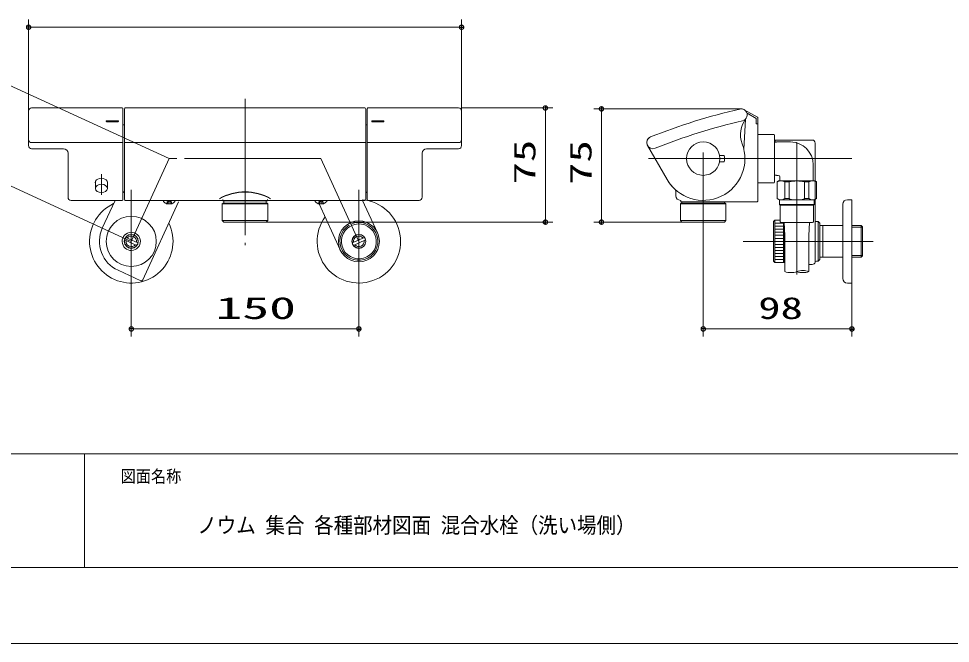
# Model space of a CAD drawing. Units: millimetres on the paper, scale 1:5. Extents: x -305 to 305, y -152 to 152.
# Drawn here: x -209.7 to -86.9, y -148.5 to -66.1 of the extents above; entities that cross this region are included whole.
import ezdxf
from ezdxf.enums import TextEntityAlignment as Align

# ---------------------------------------------------------------- set-up
doc = ezdxf.new("R2010")
doc.units = ezdxf.units.MM
doc.linetypes.add('LONG_CHAIN', pattern=[21, 18, -1, 1, -1])
for name, color, linetype, lineweight in [('0-1_RV', 7, 'Continuous', 9), ('0-2_0', 7, 'Continuous', 9), ('0-3_DEFPOINTS', 7, 'Continuous', 9), ('0-4_1図面枠', 7, 'Continuous', 9), ('0-5_図面枠', 3, 'Continuous', 9)]:
    doc.layers.add(name, color=color, linetype=linetype, lineweight=lineweight)
doc.styles.add('ＭＳ ゴシック', font='')
doc.styles.get('ＭＳ ゴシック').set_extended_font_data('MS Gothic')

# ---------------------------------------------------------------- blocks, each defined once
blk = doc.blocks.new('_DOTSMALL')
at = {"layer": '0-2_0'}
for p, q in [((0.0746, 0.1), (-0.0746, 0.1)), ((0.1223, -0.0248), (-0.1223, -0.0248))]:
    blk.add_line(p, q, dxfattribs=at)
for points in [[(0.125, 0), (0.124, 0.0157), (0.1211, 0.0311), (0.1162, 0.046), (0.1095, 0.0602), (0.1011, 0.0735), (0.0911, 0.0856), (0.0797, 0.0963), (0.067, 0.1055), (0.0532, 0.1131), (0.0386, 0.1189), (0.0234, 0.1228), (0.0078, 0.1248), (-0.0078, 0.1248), (-0.0234, 0.1228), (-0.0386, 0.1189), (-0.0532, 0.1131), (-0.067, 0.1055), (-0.0797, 0.0963), (-0.0911, 0.0856), (-0.1011, 0.0735), (-0.1095, 0.0602), (-0.1162, 0.046), (-0.1211, 0.0311), (-0.124, 0.0157), (-0.125, 0), (0, 0)], [(-0.125, 0), (-0.124, -0.0157), (-0.1211, -0.0311), (-0.1162, -0.046), (-0.1095, -0.0602), (-0.1011, -0.0735), (-0.0911, -0.0856), (-0.0797, -0.0963), (-0.067, -0.1055), (-0.0532, -0.1131), (-0.0386, -0.1189), (-0.0234, -0.1228), (-0.0078, -0.1248), (0.0078, -0.1248), (0.0234, -0.1228), (0.0386, -0.1189), (0.0532, -0.1131), (0.067, -0.1055), (0.0797, -0.0963), (0.0911, -0.0856), (0.1011, -0.0735), (0.1095, -0.0602), (0.1162, -0.046), (0.1211, -0.0311), (0.124, -0.0157), (0.125, 0), (0, 0)]]:
    blk.add_lwpolyline(points, close=True, dxfattribs=at)

msp = doc.modelspace()

# ---------------------------------------------------------------- linework, layer by layer
at = {"layer": '0-1_RV'}
for p, q in [((-208.407, -78.281), (-208.407, -66.231)), ((-151.327, -78.281), (-151.327, -66.231)), ((-208.407, -67.231), (-151.327, -67.231)), ((-189.866, -84.568), (-212.034, -74.407)), ((-208.407, -78.281), (-208.407, -82.853)), ((-208.007, -77.881), (-196.067, -77.881)), ((-195.967, -77.981), (-195.967, -89.968)), ((-195.767, -77.981), (-195.767, -89.968)), ((-195.667, -77.881), (-164.067, -77.881)), ((-163.967, -77.981), (-163.967, -89.968)), ((-163.767, -77.981), (-163.767, -89.968)), ((-151.727, -77.881), (-163.667, -77.881)), ((-151.327, -77.881), (-139.273, -77.881)), ((-151.327, -78.281), (-151.327, -82.853)), ((-140.273, -77.881), (-140.273, -92.941)), ((-114.467, -77.999), (-133.882, -77.999)), ((-132.882, -92.942), (-132.882, -77.999)), ((-112.317, -79.117), (-114.066, -78.107)), ((-198.167, -79.62), (-198.167, -79.66)), ((-198.127, -79.58), (-196.607, -79.58)), ((-198.127, -79.7), (-196.607, -79.7)), ((-196.567, -79.62), (-196.567, -79.66)), ((-163.167, -79.62), (-163.167, -79.66)), ((-161.607, -79.58), (-163.127, -79.58)), ((-161.607, -79.7), (-163.127, -79.7)), ((-161.567, -79.62), (-161.567, -79.66)), ((-114.099, -83.37), (-113.896, -79.37)), ((-112.267, -87.768), (-112.267, -79.203)), ((-112.467, -79.968), (-112.267, -79.968)), ((-110.167, -81.368), (-112.267, -81.368)), ((-110.067, -87.668), (-110.067, -81.468)), ((-110.067, -82.118), (-105.106, -82.118)), ((-109.967, -82.398), (-109.967, -82.118)), ((-105.106, -82.118), (-105.127, -82.118)), ((-208.007, -82.453), (-195.967, -82.453)), ((-208.007, -83.253), (-203.807, -83.253)), ((-195.767, -82.453), (-179.867, -82.453)), ((-163.967, -82.453), (-179.867, -82.453)), ((-151.727, -82.453), (-163.767, -82.453)), ((-151.727, -83.253), (-155.927, -83.253)), ((-126.807, -82.854), (-124.23, -87.318)), ((-126.807, -82.854), (-124.23, -87.318)), ((-126.807, -82.854), (-124.23, -87.318)), ((-110.067, -82.398), (-109.827, -82.398)), ((-109.827, -82.368), (-109.827, -82.398)), ((-109.827, -82.368), (-109.727, -82.368)), ((-109.827, -82.368), (-109.727, -82.368)), ((-109.827, -82.368), (-109.827, -82.398)), ((-109.827, -82.378), (-109.827, -82.398)), ((-107.967, -82.368), (-109.667, -82.368)), ((-107.967, -82.368), (-109.667, -82.368)), ((-104.706, -98.191), (-104.706, -82.518)), ((-104.706, -87.508), (-104.706, -82.518)), ((-203.207, -83.853), (-203.207, -89.668)), ((-156.527, -83.853), (-156.527, -89.668)), ((-117.303, -84.168), (-116.767, -84.168)), ((-116.667, -84.268), (-116.667, -84.868)), ((-194.867, -95.477), (-217.034, -85.316)), ((-117.303, -84.968), (-116.767, -84.968)), ((-104.967, -87.508), (-104.967, -85.368)), ((-104.967, -87.508), (-104.967, -85.368)), ((-110.067, -86.738), (-109.827, -86.738)), ((-110.067, -86.738), (-109.827, -86.738)), ((-110.067, -86.738), (-109.827, -86.738)), ((-109.827, -86.768), (-109.827, -86.738)), ((-109.827, -86.768), (-109.827, -86.738)), ((-109.827, -86.759), (-109.827, -86.738)), ((-109.567, -86.768), (-109.827, -86.768)), ((-109.367, -86.968), (-109.367, -87.508)), ((-104.967, -86.007), (-104.967, -87.508)), ((-104.967, -86.007), (-104.967, -87.508)), ((-199.597, -87.603), (-199.597, -88.492)), ((-198.017, -87.603), (-198.017, -88.492)), ((-109.727, -87.619), (-109.534, -87.508)), ((-109.727, -89.835), (-109.727, -87.619)), ((-109.534, -87.508), (-107.127, -87.508)), ((-104.827, -87.508), (-109.427, -87.508)), ((-108.127, -87.619), (-108.705, -87.619)), ((-108.705, -87.619), (-108.705, -89.835)), ((-108.127, -89.835), (-108.127, -87.619)), ((-104.719, -87.508), (-107.127, -87.508)), ((-106.127, -87.619), (-106.127, -89.835)), ((-106.127, -87.619), (-105.548, -87.619)), ((-105.548, -87.619), (-105.548, -89.835)), ((-104.527, -87.619), (-104.719, -87.508)), ((-104.527, -89.835), (-104.527, -87.619)), ((-123.067, -89.468), (-123.067, -88.992)), ((-196.067, -90.068), (-202.807, -90.068)), ((-198.685, -93.727), (-197.008, -90.068)), ((-195.667, -90.068), (-179.867, -90.068)), ((-193.351, -100.571), (-188.632, -90.275)), ((-190.627, -90.108), (-190.627, -90.225)), ((-190.587, -90.068), (-190.267, -90.068)), ((-190.217, -90.508), (-189.517, -90.508)), ((-189.467, -90.068), (-189.147, -90.068)), ((-189.107, -90.108), (-189.107, -90.225)), ((-182.767, -90.441), (-182.867, -90.541)), ((-182.867, -90.541), (-182.867, -92.741)), ((-176.867, -90.541), (-182.867, -90.541)), ((-182.767, -90.441), (-176.967, -90.441)), ((-182.767, -90.441), (-176.967, -90.441)), ((-182.667, -90.381), (-182.667, -90.141)), ((-179.867, -90.441), (-182.61, -90.441)), ((-164.067, -90.068), (-179.867, -90.068)), ((-179.867, -90.441), (-177.123, -90.441)), ((-177.067, -90.381), (-177.067, -90.141)), ((-176.867, -90.541), (-176.967, -90.441)), ((-176.867, -92.741), (-176.867, -90.541)), ((-170.627, -90.108), (-170.627, -90.225)), ((-170.267, -90.068), (-170.587, -90.068)), ((-169.517, -90.508), (-170.217, -90.508)), ((-170.114, -90.508), (-167.321, -96.602)), ((-169.147, -90.068), (-169.467, -90.068)), ((-169.107, -90.108), (-169.107, -90.225)), ((-164.375, -90.068), (-162.412, -94.352)), ((-163.667, -90.068), (-156.927, -90.068)), ((-122.467, -90.068), (-122.407, -90.068)), ((-122.367, -90.442), (-122.467, -90.542)), ((-116.467, -90.542), (-122.467, -90.542)), ((-122.467, -90.542), (-122.467, -92.742)), ((-122.407, -90.268), (-122.407, -90.068)), ((-122.267, -90.268), (-122.407, -90.268)), ((-122.367, -90.442), (-116.567, -90.442)), ((-122.367, -90.442), (-116.567, -90.442)), ((-122.267, -90.382), (-122.267, -90.268)), ((-122.267, -90.268), (-116.067, -90.268)), ((-119.467, -90.442), (-122.21, -90.442)), ((-119.467, -90.442), (-116.723, -90.442)), ((-116.667, -90.382), (-116.667, -90.268)), ((-116.467, -90.542), (-116.567, -90.442)), ((-116.467, -92.742), (-116.467, -90.542)), ((-112.367, -90.268), (-116.067, -90.268)), ((-109.427, -90.008), (-109.727, -89.835)), ((-109.427, -90.608), (-109.427, -90.008)), ((-109.327, -90.708), (-109.427, -90.608)), ((-109.427, -90.608), (-107.127, -90.608)), ((-109.327, -92.808), (-109.327, -90.708)), ((-109.327, -90.708), (-107.127, -90.708)), ((-108.127, -89.835), (-108.705, -89.835)), ((-104.827, -90.608), (-107.127, -90.608)), ((-104.927, -90.708), (-107.127, -90.708)), ((-105.548, -89.835), (-106.127, -89.835)), ((-104.927, -90.708), (-104.827, -90.608)), ((-104.927, -92.808), (-104.927, -90.708)), ((-104.827, -90.008), (-104.527, -89.835)), ((-104.827, -90.608), (-104.827, -90.008)), ((-101.067, -95.477), (-101.067, -90.577)), ((-99.867, -89.977), (-100.467, -89.977)), ((-99.867, -95.477), (-99.867, -89.977)), ((-182.867, -92.741), (-182.667, -92.941)), ((-182.667, -92.941), (-177.067, -92.941)), ((-177.067, -92.941), (-139.273, -92.941)), ((-122.267, -92.942), (-133.882, -92.942)), ((-116.467, -92.742), (-122.467, -92.742)), ((-122.467, -92.742), (-122.267, -92.942)), ((-122.267, -92.942), (-116.667, -92.942)), ((-116.667, -92.942), (-116.467, -92.742)), ((-110.206, -92.877), (-110.006, -92.677)), ((-110.206, -92.877), (-110.206, -95.477)), ((-110.006, -93.077), (-108.906, -93.077)), ((-109.127, -93.008), (-107.127, -93.008)), ((-108.906, -93.008), (-108.906, -95.477)), ((-108.806, -95.477), (-108.806, -93.008)), ((-108.777, -93.008), (-108.726, -94.708)), ((-105.127, -93.008), (-107.127, -93.008)), ((-105.475, -93.008), (-105.526, -94.708)), ((-104.706, -98.127), (-104.706, -92.827)), ((-104.306, -92.877), (-104.526, -92.877)), ((-104.306, -98.077), (-104.306, -92.877)), ((-104.106, -93.077), (-104.306, -92.877)), ((-104.106, -97.877), (-104.106, -93.077)), ((-119.467, -93.831), (-119.467, -108.026)), ((-110.006, -93.477), (-108.906, -93.477)), ((-110.006, -93.877), (-108.906, -93.877)), ((-110.006, -94.277), (-108.906, -94.277)), ((-101.067, -93.381), (-104.106, -93.381)), ((-103.707, -97.573), (-103.707, -93.381)), ((-99.866, -93.381), (-98.667, -93.381)), ((-99.866, -93.614), (-98.467, -93.614)), ((-98.667, -93.381), (-98.667, -97.572)), ((-98.667, -93.381), (-98.467, -93.581)), ((-98.467, -97.372), (-98.467, -93.581)), ((-98.467, -97.372), (-98.467, -93.581)), ((-194.14, -96.008), (-195.743, -95.273)), ((-193.99, -95.68), (-195.593, -94.946)), ((-165.743, -95.68), (-164.14, -94.946)), ((-165.593, -96.008), (-163.99, -95.273)), ((-110.206, -98.077), (-110.206, -95.477)), ((-110.006, -94.677), (-108.906, -94.677)), ((-110.006, -95.077), (-108.906, -95.077)), ((-108.906, -95.477), (-110.006, -95.477)), ((-110.006, -98.277), (-110.006, -95.477)), ((-108.906, -98.277), (-108.906, -95.477)), ((-108.806, -98.227), (-108.806, -95.477)), ((-108.806, -98.227), (-108.806, -95.477)), ((-108.726, -99.463), (-108.726, -94.708)), ((-105.526, -99.463), (-105.526, -94.708)), ((-101.067, -95.477), (-101.067, -100.377)), ((-99.867, -95.477), (-99.867, -100.977)), ((-110.006, -95.877), (-108.906, -95.877)), ((-110.006, -96.277), (-108.906, -96.277)), ((-110.006, -96.677), (-108.906, -96.677)), ((-110.206, -98.077), (-110.006, -98.277)), ((-110.006, -97.077), (-108.906, -97.077)), ((-110.006, -97.477), (-108.906, -97.477)), ((-110.006, -97.877), (-108.906, -97.877)), ((-108.806, -98.227), (-108.726, -98.307)), ((-104.306, -98.077), (-104.526, -98.077)), ((-104.106, -97.877), (-104.306, -98.077)), ((-101.067, -97.573), (-104.106, -97.573)), ((-99.866, -97.34), (-98.467, -97.34)), ((-99.866, -97.572), (-98.667, -97.572)), ((-98.667, -97.572), (-98.467, -97.372)), ((-196.617, -99.295), (-193.617, -100.67)), ((-105.526, -98.527), (-105.107, -98.527)), ((-194.867, -101.595), (-194.867, -108.026)), ((-164.867, -101.595), (-164.867, -108.026)), ((-99.867, -100.977), (-100.467, -100.977)), ((-99.867, -100.977), (-99.867, -108.026)), ((-164.867, -107.026), (-194.867, -107.026)), ((-99.867, -107.026), (-119.467, -107.026))]:
    msp.add_line(p, q, dxfattribs=at)
at = {"layer": '0-1_RV', "linetype": 'LONG_CHAIN'}
for p, q in [((-179.867, -76.681), (-179.867, -95.992)), ((-107.127, -99.836), (-107.127, -82.407)), ((-189.866, -84.568), (-194.867, -95.477)), ((-169.867, -84.568), (-189.866, -84.568)), ((-169.867, -84.568), (-164.867, -95.477)), ((-126.68, -84.568), (-103.398, -84.568)), ((-99.867, -84.568), (-120.901, -84.568)), ((-119.467, -83.773), (-119.467, -93.831)), ((-198.807, -86.611), (-198.807, -89.35)), ((-194.867, -88.674), (-194.867, -101.595)), ((-164.867, -88.674), (-164.867, -101.595)), ((-97.08, -95.477), (-114.193, -95.477))]:
    msp.add_line(p, q, dxfattribs=at)
at = {"layer": '0-1_RV'}
for points in [[(-112.467, -79.968), (-112.467, -79.261), (-113.692, -78.553)], [(-110.167, -87.768), (-112.267, -87.768), (-112.267, -90.168)], [(-179.867, -90.141), (-182.807, -90.141), (-182.807, -89.941)], [(-179.867, -90.141), (-176.927, -90.141), (-176.927, -89.941)], [(-104.827, -90.008), (-107.127, -90.008), (-109.427, -90.008)], [(-177.067, -92.941), (-176.867, -92.741), (-182.867, -92.741)], [(-109.327, -92.677), (-110.006, -92.677), (-110.006, -95.477)], [(-108.806, -98.177), (-108.906, -98.277), (-110.006, -98.277)]]:
    msp.add_lwpolyline(points, dxfattribs=at)
for centre, radius in [((-119.467, -84.568), 2.2), ((-194.867, -95.477), 3.3), ((-164.867, -95.477), 2.7), ((-194.867, -95.477), 0.92), ((-194.867, -95.477), 0.9), ((-164.867, -95.477), 0.92), ((-164.867, -95.477), 0.9)]:
    msp.add_circle(centre, radius, dxfattribs=at)
for centre, radius, start, end in [((-208.007, -78.281), 0.4, 90, 180), ((-196.067, -77.981), 0.1, 360, 90), ((-195.667, -77.981), 0.1, 90, 180), ((-164.067, -77.981), 0.1, 0, 90), ((-163.667, -77.981), 0.1, 90, 180), ((-151.727, -78.281), 0.4, 0, 90), ((-96.502, -156.448), 80.5, 103.0266, 111.81129), ((-96.502, -156.448), 80.5, 103.0266, 111.81129), ((-114.467, -78.799), 0.8, 283.0266, 103.0266), ((-114.467, -78.799), 0.8, 59.94573, 103.0266), ((-198.127, -79.62), 0.04, 90, 180), ((-198.127, -79.66), 0.04, 180, 270), ((-196.607, -79.62), 0.04, 0, 90), ((-196.607, -79.66), 0.04, 270, 360), ((-163.127, -79.62), 0.04, 90, 180), ((-163.127, -79.66), 0.04, 180, 270), ((-161.607, -79.62), 0.04, 0, 90), ((-161.607, -79.66), 0.04, 270, 360), ((-96.502, -156.448), 78.9, 103.0266, 111.81129), ((-111.156, -81.384), 3.4, 142.02373, 200.96674), ((-112.367, -79.203), 0.1, 0, 60), ((-195.767, -80.268), 0.2, 90, 180), ((-163.967, -80.268), 0.2, 0, 90), ((-208.007, -82.053), 0.4, 180, 270), ((-151.727, -82.053), 0.4, 270, 0), ((-126.115, -82.454), 0.8, 111.81129, 291.81129), ((-126.115, -82.454), 0.8, 111.81129, 210), ((-126.115, -82.454), 0.8, 111.81129, 210), ((-110.167, -81.468), 0.1, 0, 90), ((-105.106, -82.518), 0.4, 360, 90), ((-105.106, -82.518), 0.4, 360, 90), ((-208.007, -82.853), 0.4, 180, 270), ((-203.807, -83.853), 0.6, 0, 90), ((-155.927, -83.853), 0.6, 90, 180), ((-151.727, -82.853), 0.4, 270, 0), ((-119.467, -84.568), 5.5, 210, 20.96674), ((-107.967, -85.368), 3, 0, 90), ((-116.767, -84.268), 0.1, 0, 90), ((-116.767, -84.868), 0.1, 270, 0), ((-109.567, -86.968), 0.2, 0, 90), ((-119.467, -84.568), 5.5, 210, 226.48657), ((-110.167, -87.668), 0.1, 270, 0), ((-109.216, -88.739), 1.231, 65.47976, 114.52023), ((-107.127, -92.068), 4.56, 77.33219, 102.66781), ((-105.037, -88.739), 1.231, 65.47976, 114.52023), ((-195.767, -88.868), 0.2, 180, 270), ((-179.867, -95.844), 6.898, 60.80747, 119.19253), ((-179.867, -95.89), 6.898, 60.80747, 119.19253), ((-163.967, -88.868), 0.2, 270, 0), ((-123.667, -88.992), 0.6, 0, 46.48657), ((-122.467, -89.468), 0.6, 180, 270), ((-105.013, -88.758), 0.4, 35.68533, 39.97282), ((-202.807, -89.668), 0.4, 180, 270), ((-194.867, -95.477), 5.5, 115.16161, 25.85459), ((-196.067, -89.968), 0.1, 270, 0), ((-195.667, -89.968), 0.1, 180, 270), ((-190.587, -90.108), 0.04, 90, 180), ((-189.417, -88.91), 1.787, 227.41439, 243.43433), ((-190.08, -90.275), 0.06, 60, 120), ((-189.653, -90.275), 0.06, 60, 120), ((-190.316, -88.91), 1.787, 296.56567, 312.58561), ((-189.147, -90.108), 0.04, 0, 90), ((-182.607, -90.381), 0.06, 180, 270), ((-177.127, -90.381), 0.06, 270, 0), ((-170.587, -90.108), 0.04, 90, 180), ((-169.417, -88.91), 1.787, 227.41439, 243.43433), ((-164.867, -95.477), 5.5, 144.02458, 85.22382), ((-170.08, -90.275), 0.06, 60, 120), ((-169.653, -90.275), 0.06, 60, 120), ((-170.316, -88.91), 1.787, 296.56567, 312.58561), ((-169.147, -90.108), 0.04, 0, 90), ((-164.067, -89.968), 0.1, 270, 0), ((-163.667, -89.968), 0.1, 180, 270), ((-156.927, -89.668), 0.4, 270, 0), ((-122.207, -90.382), 0.06, 180, 270), ((-116.727, -90.382), 0.06, 270, 0), ((-112.367, -90.168), 0.1, 270, 0), ((-109.216, -89.168), 0.84, 232.53887, 307.46113), ((-105.037, -89.168), 0.84, 232.53887, 307.46113), ((-100.467, -90.577), 0.6, 90, 180), ((-164.867, -95.477), 2.5, 121.22542, 114.62475), ((-164.867, -95.477), 2.3, 118.66159, 114.6248), ((-109.127, -92.808), 0.2, 180, 270.001), ((-105.127, -92.808), 0.2, 269.999, 0), ((-105.013, -93.027), 0.4, 35.68533, 39.97282), ((-104.526, -92.677), 0.2, 215.68533, 270), ((-194.867, -95.477), 4.2, 155.37373, 245.37579), ((-194.867, -95.477), 1.2, 103.7346, 102.6176), ((-194.867, -95.477), 0.7, 170.27597, 320.47497), ((-194.867, -95.477), 0.7, 350.27597, 140.47497), ((-164.867, -95.477), 0.7, 39.525, 189.725), ((-164.867, -95.477), 0.7, 219.525, 9.724), ((-105.107, -98.127), 0.4, 270, 345.52249), ((-104.526, -98.277), 0.2, 90, 165.52249), ((-107.927, -97.2), 2.4, 250.52878, 289.47122), ((-106.327, -101.725), 2.4, 70.52877, 109.47122), ((-106.327, -97.2), 2.4, 250.52878, 289.47122), ((-193.533, -100.488), 0.2, 245.37579, 335.37579), ((-100.467, -100.377), 0.6, 180, 270)]:
    msp.add_arc(centre, radius, start, end, dxfattribs=at)
for centre, major_axis, ratio, start_param, end_param in [((-198.807, -87.734), (0.812, 0), 0.705688, 6.051808, 9.6562629), ((-107.127, -89.835), (1, 0), 0.173199, 3.1415927, 6.2831853)]:
    msp.add_ellipse(centre, major_axis=major_axis, ratio=ratio, start_param=start_param, end_param=end_param, dxfattribs=at)
msp.add_ellipse((-198.807, -88.492), major_axis=(0.79, 0), ratio=0.707107, dxfattribs=at)
at = {"layer": '0-2_0'}
msp.add_line((-201.017, -123.498), (-201.017, -138.498), dxfattribs=at)
msp.add_line((-201.017, -123.498), (-201.017, -138.498), dxfattribs=at)
at = {"layer": '0-3_DEFPOINTS'}
for p, q in [((-190.154, -90.248), (-189.867, -90.082)), ((-190.154, -90.248), (-189.58, -90.248)), ((-190.154, -90.508), (-190.154, -90.248)), ((-190.007, -90.248), (-190.05, -90.223)), ((-190.007, -90.508), (-190.007, -90.248)), ((-189.867, -90.082), (-189.58, -90.248)), ((-189.726, -90.248), (-189.683, -90.223)), ((-189.723, -90.248), (-189.723, -90.508)), ((-189.58, -90.248), (-189.58, -90.508)), ((-169.867, -90.082), (-170.154, -90.248)), ((-170.154, -90.248), (-170.154, -90.508)), ((-169.58, -90.248), (-170.154, -90.248)), ((-170.007, -90.248), (-170.05, -90.223)), ((-170.01, -90.248), (-170.01, -90.508)), ((-169.58, -90.248), (-169.867, -90.082)), ((-169.726, -90.248), (-169.683, -90.223)), ((-169.726, -90.508), (-169.726, -90.248)), ((-169.58, -90.508), (-169.58, -90.248)), ((118.983, -148.498), (-301.017, -148.498))]:
    msp.add_line(p, q, dxfattribs=at)
for centre in [(-189.867, -90.536), (-169.867, -90.536)]:
    msp.add_arc(centre, 0.32, 63.90976, 116.09024, dxfattribs=at)
at = {"layer": '0-5_図面枠'}
msp.add_line((-291.017, -123.498), (108.983, -123.498), dxfattribs=at)
msp.add_lwpolyline([(-291.017, -138.498), (108.983, -138.498), (108.983, 138.502), (-291.017, 138.502)], close=True, dxfattribs=at)

# ---------------------------------------------------------------- block references
at = {"layer": '0-1_RV', "xscale": 2.32, "yscale": 2.32}
for p, rotation in [((-208.407, -67.231), 180), ((-140.273, -77.881), 90), ((-132.882, -77.999), 90), ((-140.273, -92.941), 270), ((-132.882, -92.942), 270), ((-194.867, -107.026), 180), ((-119.467, -107.026), 180)]:
    msp.add_blockref('_DOTSMALL', p, dxfattribs=dict(at, rotation=rotation))
for p in [(-151.327, -67.231), (-164.867, -107.026), (-99.867, -107.026)]:
    msp.add_blockref('_DOTSMALL', p, dxfattribs=at)

# ---------------------------------------------------------------- texts
at = {"layer": '0-1_RV', "style": 'ＭＳ ゴシック', "width": 1.5}
for p in [(-140.717, -87.967), (-133.327, -88.026)]:
    msp.add_text('75', height=2.889, rotation=90, dxfattribs=at).set_placement(p, align=Align.BOTTOM_LEFT)
at = {"layer": '0-1_RV', "style": 'ＭＳ ゴシック'}
for s, width, p in [('150', 1.8, (-183.767, -106.581)), ('98', 1.5, (-112.217, -106.581))]:
    msp.add_text(s, height=2.889, dxfattribs=dict(at, width=width)).set_placement(p, align=Align.BOTTOM_LEFT)
at = {"layer": '0-4_1図面枠', "style": 'ＭＳ ゴシック', "width": 0.9}
for s, height, p in [('図面名称', 1.628, (-196.268, -127.769)), ('ノウム 集合 各種部材図面 混合水栓（洗い場側）', 2.092, (-186.165, -134.589))]:
    msp.add_text(s, height=height, dxfattribs=at).set_placement(p, align=Align.BOTTOM_LEFT)

doc.saveas('drawing.dxf')
